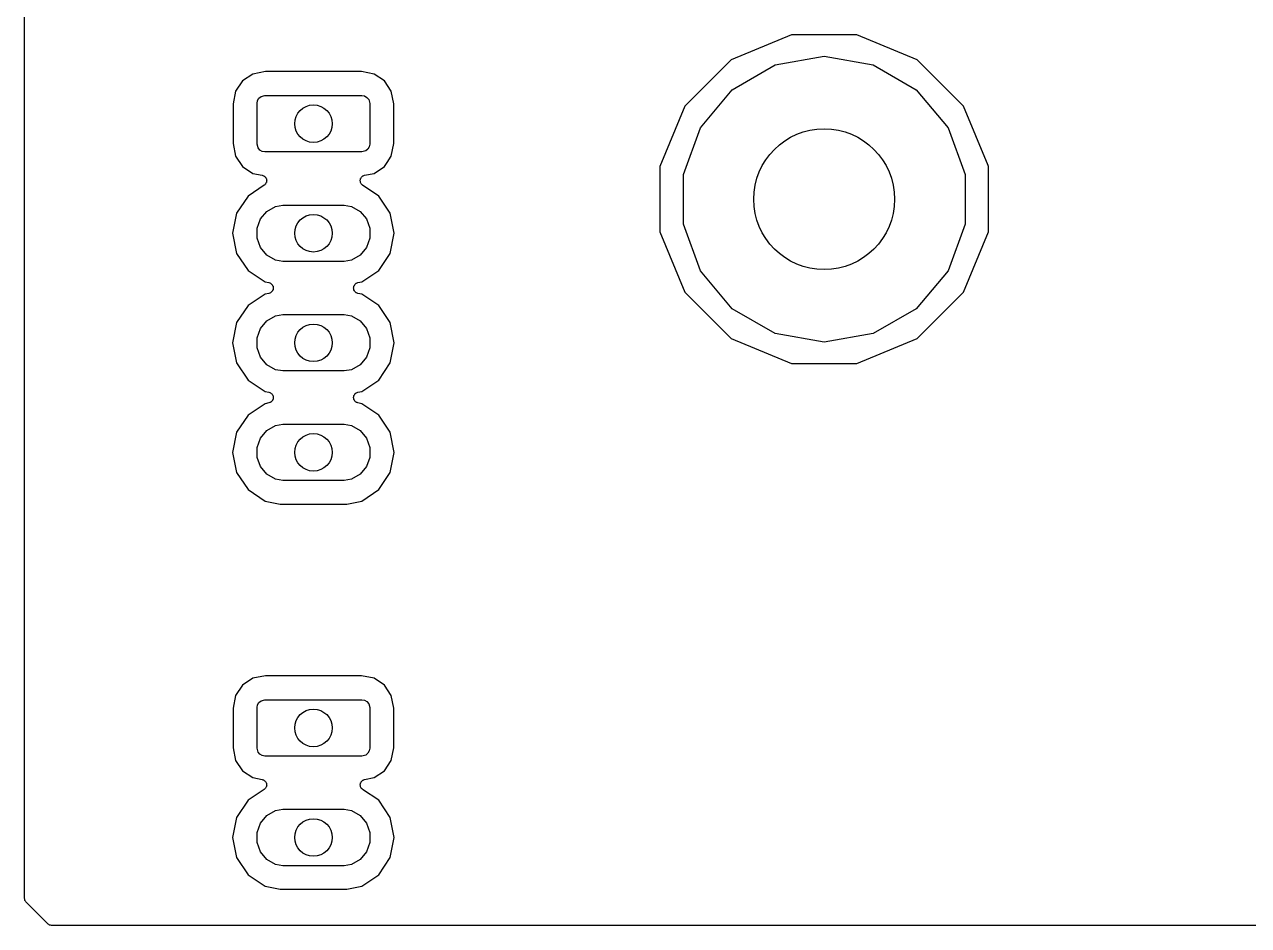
# Model space of a CAD drawing. Extents: x 82 to 161, y -171 to -33.
# Drawn here: x 82.33 to 121.44, y -171.28 to -142.5 of the extents above; entities that cross this region are included whole.
import ezdxf

# ---------------------------------------------------------------- set-up
doc = ezdxf.new("R2010")
doc.units = 0
doc.header["$MEASUREMENT"] = 0
doc.layers.add('BLACK', color=7, linetype='CONTINUOUS')

msp = doc.modelspace()

# ---------------------------------------------------------------- linework, layer by layer
at = {"layer": 'BLACK', "linetype": 'CONTINUOUS'}
for p, q in [((82.334, -170.411), (82.334, -33.6779)), ((106.842, -142.832), (104.913, -143.631)), ((108.931, -142.832), (106.842, -142.832)), ((110.86, -143.631), (108.931, -142.832)), ((106.324, -143.788), (107.886, -143.513)), ((107.886, -143.513), (109.449, -143.788)), ((104.913, -143.631), (103.436, -145.108)), ((104.949, -144.582), (106.324, -143.788)), ((109.449, -143.788), (110.824, -144.582)), ((112.337, -145.108), (110.86, -143.631)), ((89.2995, -144.302), (89.0795, -144.631)), ((89.6287, -144.082), (89.2995, -144.302)), ((90.0342, -144.001), (89.6287, -144.082)), ((93.0998, -144.001), (90.0342, -144.001)), ((93.5053, -144.082), (93.0998, -144.001)), ((93.8345, -144.302), (93.5053, -144.082)), ((94.0545, -144.631), (93.8345, -144.302)), ((89.0795, -144.631), (88.9989, -145.036)), ((94.1351, -145.036), (94.0545, -144.631)), ((103.929, -145.797), (104.949, -144.582)), ((110.824, -144.582), (111.844, -145.797)), ((88.9989, -145.036), (88.9989, -146.302)), ((89.767, -145.019), (89.7821, -144.933)), ((89.767, -146.319), (89.767, -145.019)), ((89.7821, -144.933), (89.8255, -144.858)), ((89.8255, -144.858), (89.892, -144.802)), ((89.892, -144.802), (90.017, -144.769)), ((90.017, -144.769), (93.117, -144.769)), ((93.117, -144.769), (93.2025, -144.784)), ((93.2025, -144.784), (93.2777, -144.827)), ((93.2777, -144.827), (93.3335, -144.894)), ((93.3335, -144.894), (93.367, -145.019)), ((93.367, -145.019), (93.367, -146.319)), ((94.1351, -146.302), (94.1351, -145.036)), ((103.436, -145.108), (102.636, -147.038)), ((113.124, -147.006), (112.337, -145.108)), ((103.386, -147.289), (103.929, -145.797)), ((111.844, -145.797), (112.386, -147.289)), ((88.9989, -146.302), (89.0795, -146.707)), ((89.8005, -146.444), (89.767, -146.319)), ((89.8563, -146.511), (89.8005, -146.444)), ((89.9315, -146.554), (89.8563, -146.511)), ((90.017, -146.569), (89.9315, -146.554)), ((93.117, -146.569), (90.017, -146.569)), ((93.242, -146.536), (93.117, -146.569)), ((93.3085, -146.48), (93.242, -146.536)), ((93.3519, -146.405), (93.3085, -146.48)), ((93.367, -146.319), (93.3519, -146.405)), ((94.0545, -146.707), (94.1351, -146.302)), ((89.0795, -146.707), (89.2995, -147.036)), ((89.2995, -147.036), (89.6287, -147.256)), ((93.5053, -147.256), (93.8345, -147.036)), ((93.8345, -147.036), (93.9219, -146.906)), ((93.9219, -146.906), (94.0545, -146.707)), ((93.9219, -146.906), (93.9219, -146.906)), ((102.636, -147.038), (102.636, -149.126)), ((113.136, -147.038), (113.124, -147.006)), ((113.136, -149.126), (113.136, -147.038)), ((89.6287, -147.256), (89.9315, -147.317)), ((89.9315, -147.317), (89.9528, -147.325)), ((89.9528, -147.325), (89.9748, -147.331)), ((89.9748, -147.331), (89.981, -147.336)), ((89.981, -147.336), (89.9882, -147.339)), ((89.9882, -147.339), (90.0054, -147.354)), ((90.0054, -147.354), (90.0238, -147.367)), ((90.0238, -147.367), (90.0281, -147.374)), ((90.0281, -147.374), (90.0339, -147.379)), ((90.0339, -147.379), (90.0449, -147.399)), ((90.0449, -147.399), (90.0576, -147.418)), ((90.0576, -147.418), (90.0594, -147.425)), ((90.0594, -147.425), (90.0631, -147.432)), ((90.0631, -147.432), (90.0666, -147.455)), ((93.0674, -147.455), (93.0709, -147.432)), ((93.0709, -147.432), (93.0746, -147.425)), ((93.0746, -147.425), (93.0764, -147.418)), ((93.0764, -147.418), (93.0891, -147.399)), ((93.0891, -147.399), (93.1001, -147.379)), ((93.1001, -147.379), (93.1059, -147.374)), ((93.1059, -147.374), (93.1102, -147.367)), ((93.1102, -147.367), (93.1286, -147.354)), ((93.1286, -147.354), (93.1458, -147.339)), ((93.1458, -147.339), (93.153, -147.336)), ((93.153, -147.336), (93.1592, -147.331)), ((93.1592, -147.331), (93.1812, -147.325)), ((93.1812, -147.325), (93.2025, -147.317)), ((93.2025, -147.317), (93.5053, -147.256)), ((103.386, -148.875), (103.386, -147.289)), ((112.386, -147.289), (112.386, -148.875)), ((89.9946, -147.634), (89.4774, -147.979)), ((90.0111, -147.618), (89.9946, -147.634)), ((90.029, -147.604), (90.0111, -147.618)), ((90.033, -147.597), (90.029, -147.604)), ((90.0385, -147.592), (90.033, -147.597)), ((90.0486, -147.571), (90.0385, -147.592)), ((90.0605, -147.552), (90.0486, -147.571)), ((90.062, -147.544), (90.0605, -147.552)), ((90.0654, -147.537), (90.062, -147.544)), ((90.0679, -147.515), (90.0654, -147.537)), ((90.0666, -147.455), (90.072, -147.477)), ((90.0723, -147.492), (90.0679, -147.515)), ((90.072, -147.477), (90.0712, -147.485)), ((90.0712, -147.485), (90.0723, -147.492)), ((93.0617, -147.492), (93.0628, -147.485)), ((93.0661, -147.515), (93.0617, -147.492)), ((93.062, -147.477), (93.0674, -147.455)), ((93.0628, -147.485), (93.062, -147.477)), ((93.0686, -147.537), (93.0661, -147.515)), ((93.072, -147.544), (93.0686, -147.537)), ((93.0735, -147.552), (93.072, -147.544)), ((93.0854, -147.571), (93.0735, -147.552)), ((93.0955, -147.592), (93.0854, -147.571)), ((93.101, -147.597), (93.0955, -147.592)), ((93.105, -147.604), (93.101, -147.597)), ((93.1229, -147.618), (93.105, -147.604)), ((93.1394, -147.634), (93.1229, -147.618)), ((93.6566, -147.979), (93.1394, -147.634)), ((89.4774, -147.979), (89.1127, -148.525)), ((94.0213, -148.525), (93.6566, -147.979)), ((89.1127, -148.525), (88.9847, -149.169)), ((89.8756, -148.712), (90.0796, -148.469)), ((90.0796, -148.469), (90.3544, -148.31)), ((90.3544, -148.31), (90.5883, -148.269)), ((90.5883, -148.269), (92.5457, -148.269)), ((92.5457, -148.269), (92.7796, -148.31)), ((92.7796, -148.31), (93.0544, -148.469)), ((93.0544, -148.469), (93.2584, -148.712)), ((94.1493, -149.169), (94.0213, -148.525)), ((89.767, -149.01), (89.8756, -148.712)), ((93.2584, -148.712), (93.367, -149.01)), ((103.929, -150.367), (103.386, -148.875)), ((112.386, -148.875), (111.844, -150.367)), ((88.9847, -149.169), (89.1127, -149.813)), ((89.767, -149.328), (89.767, -149.01)), ((89.8756, -149.626), (89.767, -149.328)), ((93.367, -149.328), (93.2584, -149.626)), ((93.367, -149.01), (93.367, -149.328)), ((94.0213, -149.813), (94.1493, -149.169)), ((102.636, -149.126), (103.436, -151.056)), ((112.337, -151.056), (113.136, -149.126)), ((90.0796, -149.869), (89.8756, -149.626)), ((93.2584, -149.626), (93.0544, -149.869)), ((89.1127, -149.813), (89.4774, -150.359)), ((90.3544, -150.028), (90.0796, -149.869)), ((90.5883, -150.069), (90.3544, -150.028)), ((92.5457, -150.069), (90.5883, -150.069)), ((92.7796, -150.028), (92.5457, -150.069)), ((93.0544, -149.869), (92.7796, -150.028)), ((93.6566, -150.359), (94.0213, -149.813)), ((89.4774, -150.359), (90.0232, -150.723)), ((93.1108, -150.723), (93.6566, -150.359)), ((104.949, -151.582), (103.929, -150.367)), ((111.844, -150.367), (110.824, -151.582)), ((90.0232, -150.723), (90.1443, -150.747)), ((90.1443, -150.747), (90.1692, -150.757)), ((90.1692, -150.757), (90.1944, -150.766)), ((90.1944, -150.766), (90.1974, -150.768)), ((90.1974, -150.768), (90.201, -150.769)), ((90.201, -150.769), (90.221, -150.787)), ((90.221, -150.787), (90.2418, -150.804)), ((90.2418, -150.804), (90.2438, -150.807)), ((90.2438, -150.807), (90.2467, -150.809)), ((90.2467, -150.809), (90.2595, -150.833)), ((90.2595, -150.833), (90.2733, -150.856)), ((90.2733, -150.856), (90.2741, -150.859)), ((90.2741, -150.859), (90.2759, -150.863)), ((90.2759, -150.863), (90.28, -150.889)), ((90.28, -150.949), (90.2759, -150.975)), ((90.28, -150.889), (90.2852, -150.915)), ((90.2852, -150.923), (90.28, -150.949)), ((90.2852, -150.915), (90.2846, -150.919)), ((90.2846, -150.919), (90.2852, -150.923)), ((92.8488, -150.915), (92.854, -150.889)), ((92.8494, -150.919), (92.8488, -150.915)), ((92.8488, -150.923), (92.8494, -150.919)), ((92.854, -150.949), (92.8488, -150.923)), ((92.854, -150.889), (92.8581, -150.863)), ((92.8581, -150.975), (92.854, -150.949)), ((92.8581, -150.863), (92.8599, -150.859)), ((92.8599, -150.859), (92.8607, -150.856)), ((92.8607, -150.856), (92.8745, -150.833)), ((92.8745, -150.833), (92.8873, -150.809)), ((92.8873, -150.809), (92.8902, -150.807)), ((92.8902, -150.807), (92.8922, -150.804)), ((92.8922, -150.804), (92.913, -150.787)), ((92.913, -150.787), (92.933, -150.769)), ((92.933, -150.769), (92.9366, -150.768)), ((92.9366, -150.768), (92.9396, -150.766)), ((92.9396, -150.766), (92.9648, -150.757)), ((92.9648, -150.757), (92.9897, -150.747)), ((92.9897, -150.747), (93.1108, -150.723)), ((90.0232, -151.115), (89.4774, -151.479)), ((90.1443, -151.091), (90.0232, -151.115)), ((90.1692, -151.081), (90.1443, -151.091)), ((90.1944, -151.072), (90.1692, -151.081)), ((90.1974, -151.07), (90.1944, -151.072)), ((90.201, -151.069), (90.1974, -151.07)), ((90.221, -151.051), (90.201, -151.069)), ((90.2418, -151.034), (90.221, -151.051)), ((90.2438, -151.031), (90.2418, -151.034)), ((90.2467, -151.029), (90.2438, -151.031)), ((90.2595, -151.005), (90.2467, -151.029)), ((90.2733, -150.982), (90.2595, -151.005)), ((90.2741, -150.979), (90.2733, -150.982)), ((90.2759, -150.975), (90.2741, -150.979)), ((92.8599, -150.979), (92.8581, -150.975)), ((92.8607, -150.982), (92.8599, -150.979)), ((92.8745, -151.005), (92.8607, -150.982)), ((92.8873, -151.029), (92.8745, -151.005)), ((92.8902, -151.031), (92.8873, -151.029)), ((92.8922, -151.034), (92.8902, -151.031)), ((92.913, -151.051), (92.8922, -151.034)), ((92.933, -151.069), (92.913, -151.051)), ((92.9366, -151.07), (92.933, -151.069)), ((92.9396, -151.072), (92.9366, -151.07)), ((92.9648, -151.081), (92.9396, -151.072)), ((92.9897, -151.091), (92.9648, -151.081)), ((93.1108, -151.115), (92.9897, -151.091)), ((93.6566, -151.479), (93.1108, -151.115)), ((103.436, -151.056), (104.913, -152.533)), ((110.86, -152.533), (112.337, -151.056)), ((89.4774, -151.479), (89.1127, -152.025)), ((94.0213, -152.025), (93.6566, -151.479)), ((106.324, -152.376), (104.949, -151.582)), ((110.824, -151.582), (109.449, -152.376)), ((89.1127, -152.025), (88.9847, -152.669)), ((89.8756, -152.212), (90.0796, -151.969)), ((90.0796, -151.969), (90.3544, -151.81)), ((90.3544, -151.81), (90.5883, -151.769)), ((90.5883, -151.769), (92.5457, -151.769)), ((92.5457, -151.769), (92.7796, -151.81)), ((92.7796, -151.81), (93.0544, -151.969)), ((93.0544, -151.969), (93.2584, -152.212)), ((94.1493, -152.669), (94.0213, -152.025)), ((89.767, -152.51), (89.8756, -152.212)), ((89.767, -152.828), (89.767, -152.51)), ((93.2584, -152.212), (93.367, -152.51)), ((93.367, -152.51), (93.367, -152.828)), ((107.886, -152.651), (106.324, -152.376)), ((109.449, -152.376), (107.886, -152.651)), ((88.9847, -152.669), (89.1127, -153.313)), ((89.8756, -153.126), (89.767, -152.828)), ((93.367, -152.828), (93.2584, -153.126)), ((94.0213, -153.313), (94.1493, -152.669)), ((104.913, -152.533), (106.842, -153.332)), ((108.931, -153.332), (110.86, -152.533)), ((90.0796, -153.369), (89.8756, -153.126)), ((93.2584, -153.126), (93.0544, -153.369)), ((89.1127, -153.313), (89.4774, -153.859)), ((90.3544, -153.528), (90.0796, -153.369)), ((90.5883, -153.569), (90.3544, -153.528)), ((92.5457, -153.569), (90.5883, -153.569)), ((92.7796, -153.528), (92.5457, -153.569)), ((93.0544, -153.369), (92.7796, -153.528)), ((93.6566, -153.859), (94.0213, -153.313)), ((106.842, -153.332), (108.931, -153.332)), ((89.4774, -153.859), (90.0232, -154.223)), ((93.1108, -154.223), (93.6566, -153.859)), ((90.0232, -154.223), (90.1443, -154.247)), ((90.1443, -154.247), (90.1692, -154.257)), ((90.1692, -154.257), (90.1944, -154.266)), ((90.1944, -154.266), (90.1974, -154.268)), ((90.1974, -154.268), (90.201, -154.269)), ((90.201, -154.269), (90.221, -154.287)), ((90.221, -154.287), (90.2418, -154.304)), ((90.2418, -154.304), (90.2438, -154.307)), ((90.2438, -154.307), (90.2467, -154.309)), ((90.2467, -154.309), (90.2595, -154.333)), ((90.2595, -154.333), (90.2733, -154.356)), ((90.2733, -154.482), (90.2595, -154.505)), ((90.2733, -154.356), (90.2741, -154.359)), ((90.2741, -154.479), (90.2733, -154.482)), ((90.2741, -154.359), (90.2759, -154.363)), ((90.2759, -154.475), (90.2741, -154.479)), ((90.2759, -154.363), (90.28, -154.389)), ((90.28, -154.449), (90.2759, -154.475)), ((90.28, -154.389), (90.2852, -154.415)), ((90.2852, -154.423), (90.28, -154.449)), ((90.2852, -154.415), (90.2846, -154.419)), ((90.2846, -154.419), (90.2852, -154.423)), ((92.8488, -154.415), (92.854, -154.389)), ((92.8494, -154.419), (92.8488, -154.415)), ((92.8488, -154.423), (92.8494, -154.419)), ((92.854, -154.449), (92.8488, -154.423)), ((92.854, -154.389), (92.8581, -154.363)), ((92.8581, -154.475), (92.854, -154.449)), ((92.8581, -154.363), (92.8599, -154.359)), ((92.8599, -154.479), (92.8581, -154.475)), ((92.8599, -154.359), (92.8607, -154.356)), ((92.8607, -154.482), (92.8599, -154.479)), ((92.8607, -154.356), (92.8745, -154.333)), ((92.8745, -154.505), (92.8607, -154.482)), ((92.8745, -154.333), (92.8873, -154.309)), ((92.8873, -154.309), (92.8902, -154.307)), ((92.8902, -154.307), (92.8922, -154.304)), ((92.8922, -154.304), (92.913, -154.287)), ((92.913, -154.287), (92.933, -154.269)), ((92.933, -154.269), (92.9366, -154.268)), ((92.9366, -154.268), (92.9396, -154.266)), ((92.9396, -154.266), (92.9648, -154.257)), ((92.9648, -154.257), (92.9897, -154.247)), ((92.9897, -154.247), (93.1108, -154.223)), ((90.0232, -154.615), (89.4774, -154.979)), ((90.1443, -154.591), (90.0232, -154.615)), ((90.1692, -154.581), (90.1443, -154.591)), ((90.1944, -154.572), (90.1692, -154.581)), ((90.1974, -154.57), (90.1944, -154.572)), ((90.201, -154.569), (90.1974, -154.57)), ((90.221, -154.551), (90.201, -154.569)), ((90.2418, -154.534), (90.221, -154.551)), ((90.2438, -154.531), (90.2418, -154.534)), ((90.2467, -154.529), (90.2438, -154.531)), ((90.2595, -154.505), (90.2467, -154.529)), ((92.8873, -154.529), (92.8745, -154.505)), ((92.8902, -154.531), (92.8873, -154.529)), ((92.8922, -154.534), (92.8902, -154.531)), ((92.913, -154.551), (92.8922, -154.534)), ((92.933, -154.569), (92.913, -154.551)), ((92.9366, -154.57), (92.933, -154.569)), ((92.9396, -154.572), (92.9366, -154.57)), ((92.9648, -154.581), (92.9396, -154.572)), ((92.9897, -154.591), (92.9648, -154.581)), ((93.1108, -154.615), (92.9897, -154.591)), ((93.6566, -154.979), (93.1108, -154.615)), ((89.4774, -154.979), (89.1127, -155.525)), ((94.0213, -155.525), (93.6566, -154.979)), ((89.1127, -155.525), (88.9847, -156.169)), ((89.8756, -155.712), (90.0796, -155.469)), ((90.0796, -155.469), (90.3544, -155.31)), ((90.3544, -155.31), (90.5883, -155.269)), ((90.5883, -155.269), (92.5457, -155.269)), ((92.5457, -155.269), (92.7796, -155.31)), ((92.7796, -155.31), (93.0544, -155.469)), ((93.0544, -155.469), (93.2584, -155.712)), ((94.1493, -156.169), (94.0213, -155.525)), ((89.767, -156.01), (89.8756, -155.712)), ((89.767, -156.328), (89.767, -156.01)), ((93.2584, -155.712), (93.367, -156.01)), ((93.367, -156.01), (93.367, -156.328)), ((88.9847, -156.169), (89.1127, -156.813)), ((89.8756, -156.626), (89.767, -156.328)), ((93.367, -156.328), (93.2584, -156.626)), ((94.0213, -156.813), (94.1493, -156.169)), ((89.1127, -156.813), (89.4774, -157.359)), ((90.0796, -156.869), (89.8756, -156.626)), ((93.2584, -156.626), (93.0544, -156.869)), ((93.6566, -157.359), (94.0213, -156.813)), ((90.3544, -157.028), (90.0796, -156.869)), ((90.5883, -157.069), (90.3544, -157.028)), ((92.5457, -157.069), (90.5883, -157.069)), ((92.7796, -157.028), (92.5457, -157.069)), ((93.0544, -156.869), (92.7796, -157.028)), ((89.4774, -157.359), (90.0232, -157.723)), ((93.1108, -157.723), (93.6566, -157.359)), ((90.0232, -157.723), (90.5045, -157.819)), ((90.5045, -157.819), (92.6295, -157.819)), ((92.6295, -157.819), (93.1108, -157.723)), ((89.6287, -163.386), (89.2995, -163.606)), ((90.0342, -163.305), (89.6287, -163.386)), ((93.0998, -163.305), (90.0342, -163.305)), ((93.5053, -163.386), (93.0998, -163.305)), ((93.8345, -163.606), (93.5053, -163.386)), ((89.2995, -163.606), (89.0795, -163.935)), ((94.0545, -163.935), (93.8345, -163.606)), ((89.0795, -163.935), (88.9989, -164.34)), ((89.767, -164.323), (89.7821, -164.237)), ((89.7821, -164.237), (89.8255, -164.162)), ((89.8255, -164.162), (89.892, -164.106)), ((89.892, -164.106), (90.017, -164.073)), ((90.017, -164.073), (93.117, -164.073)), ((93.117, -164.073), (93.2025, -164.088)), ((93.2025, -164.088), (93.2777, -164.131)), ((93.2777, -164.131), (93.3335, -164.198)), ((93.3335, -164.198), (93.367, -164.323)), ((94.1351, -164.34), (94.0545, -163.935)), ((88.9989, -164.34), (88.9989, -165.606)), ((89.767, -165.623), (89.767, -164.323)), ((93.367, -164.323), (93.367, -165.623)), ((94.1351, -165.606), (94.1351, -164.34)), ((88.9989, -165.606), (89.0795, -166.011)), ((89.8005, -165.748), (89.767, -165.623)), ((89.8563, -165.815), (89.8005, -165.748)), ((89.9315, -165.858), (89.8563, -165.815)), ((93.3085, -165.784), (93.242, -165.84)), ((93.3519, -165.709), (93.3085, -165.784)), ((93.367, -165.623), (93.3519, -165.709)), ((94.0545, -166.011), (94.1351, -165.606)), ((89.0795, -166.011), (89.2995, -166.34)), ((90.017, -165.873), (89.9315, -165.858)), ((93.117, -165.873), (90.017, -165.873)), ((93.242, -165.84), (93.117, -165.873)), ((93.8345, -166.34), (94.0545, -166.011)), ((89.2995, -166.34), (89.6287, -166.56)), ((89.6287, -166.56), (89.9315, -166.621)), ((93.2025, -166.621), (93.5053, -166.56)), ((93.5053, -166.56), (93.8345, -166.34)), ((89.9946, -166.938), (89.4774, -167.283)), ((89.9315, -166.621), (89.9528, -166.629)), ((89.9528, -166.629), (89.9748, -166.635)), ((89.9748, -166.635), (89.981, -166.64)), ((89.981, -166.64), (89.9882, -166.643)), ((89.9882, -166.643), (90.0054, -166.658)), ((90.0111, -166.922), (89.9946, -166.938)), ((90.0054, -166.658), (90.0238, -166.671)), ((90.029, -166.908), (90.0111, -166.922)), ((90.0238, -166.671), (90.0281, -166.678)), ((90.0281, -166.678), (90.0339, -166.683)), ((90.033, -166.901), (90.029, -166.908)), ((90.0385, -166.896), (90.033, -166.901)), ((90.0339, -166.683), (90.0449, -166.703)), ((90.0486, -166.875), (90.0385, -166.896)), ((90.0449, -166.703), (90.0576, -166.722)), ((90.0605, -166.856), (90.0486, -166.875)), ((90.0576, -166.722), (90.0594, -166.729)), ((90.0594, -166.729), (90.0631, -166.736)), ((90.062, -166.848), (90.0605, -166.856)), ((90.0654, -166.841), (90.062, -166.848)), ((90.0631, -166.736), (90.0666, -166.759)), ((90.0679, -166.819), (90.0654, -166.841)), ((90.0666, -166.759), (90.072, -166.781)), ((90.0723, -166.796), (90.0679, -166.819)), ((90.072, -166.781), (90.0712, -166.789)), ((90.0712, -166.789), (90.0723, -166.796)), ((93.0617, -166.796), (93.0628, -166.789)), ((93.0661, -166.819), (93.0617, -166.796)), ((93.062, -166.781), (93.0674, -166.759)), ((93.0628, -166.789), (93.062, -166.781)), ((93.0686, -166.841), (93.0661, -166.819)), ((93.0674, -166.759), (93.0709, -166.736)), ((93.072, -166.848), (93.0686, -166.841)), ((93.0709, -166.736), (93.0746, -166.729)), ((93.0735, -166.856), (93.072, -166.848)), ((93.0854, -166.875), (93.0735, -166.856)), ((93.0746, -166.729), (93.0764, -166.722)), ((93.0764, -166.722), (93.0891, -166.703)), ((93.0955, -166.896), (93.0854, -166.875)), ((93.0891, -166.703), (93.1001, -166.683)), ((93.101, -166.901), (93.0955, -166.896)), ((93.1001, -166.683), (93.1059, -166.678)), ((93.105, -166.908), (93.101, -166.901)), ((93.1229, -166.922), (93.105, -166.908)), ((93.1059, -166.678), (93.1102, -166.671)), ((93.1102, -166.671), (93.1286, -166.658)), ((93.1394, -166.938), (93.1229, -166.922)), ((93.1286, -166.658), (93.1458, -166.643)), ((93.6566, -167.283), (93.1394, -166.938)), ((93.1458, -166.643), (93.153, -166.64)), ((93.153, -166.64), (93.1592, -166.635)), ((93.1592, -166.635), (93.1812, -166.629)), ((93.1812, -166.629), (93.2025, -166.621)), ((89.4774, -167.283), (89.1127, -167.829)), ((94.0213, -167.829), (93.6566, -167.283)), ((89.8756, -168.016), (90.0796, -167.773)), ((90.0796, -167.773), (90.3544, -167.614)), ((90.3544, -167.614), (90.5883, -167.573)), ((90.5883, -167.573), (92.5457, -167.573)), ((92.5457, -167.573), (92.7796, -167.614)), ((92.7796, -167.614), (93.0544, -167.773)), ((93.0544, -167.773), (93.2584, -168.016)), ((89.1127, -167.829), (88.9847, -168.473)), ((89.767, -168.314), (89.8756, -168.016)), ((93.2584, -168.016), (93.367, -168.314)), ((94.1493, -168.473), (94.0213, -167.829)), ((88.9847, -168.473), (89.1127, -169.117)), ((89.767, -168.632), (89.767, -168.314)), ((93.367, -168.314), (93.367, -168.632)), ((94.0213, -169.117), (94.1493, -168.473)), ((89.8756, -168.93), (89.767, -168.632)), ((90.0796, -169.173), (89.8756, -168.93)), ((93.2584, -168.93), (93.0544, -169.173)), ((93.367, -168.632), (93.2584, -168.93)), ((89.1127, -169.117), (89.4774, -169.663)), ((90.3544, -169.332), (90.0796, -169.173)), ((90.5883, -169.373), (90.3544, -169.332)), ((92.7796, -169.332), (92.5457, -169.373)), ((93.0544, -169.173), (92.7796, -169.332)), ((93.6566, -169.663), (94.0213, -169.117)), ((89.4774, -169.663), (90.0232, -170.027)), ((92.5457, -169.373), (90.5883, -169.373)), ((93.1108, -170.027), (93.6566, -169.663)), ((90.0232, -170.027), (90.5045, -170.123)), ((90.5045, -170.123), (92.6295, -170.123)), ((92.6295, -170.123), (93.1108, -170.027)), ((82.3353, -170.419), (82.334, -170.411)), ((82.3347, -170.426), (82.3353, -170.419)), ((82.3406, -170.448), (82.3347, -170.426)), ((82.3446, -170.471), (82.3406, -170.448)), ((82.3484, -170.478), (82.3446, -170.471)), ((82.3504, -170.485), (82.3484, -170.478)), ((82.3635, -170.504), (82.3504, -170.485)), ((82.3749, -170.524), (82.3635, -170.504)), ((82.3808, -170.529), (82.3749, -170.524)), ((82.3853, -170.535), (82.3808, -170.529)), ((83.0841, -171.234), (82.3853, -170.535)), ((83.0904, -171.238), (83.0841, -171.234)), ((83.0954, -171.244), (83.0904, -171.238)), ((83.1152, -171.255), (83.0954, -171.244)), ((83.1339, -171.269), (83.1152, -171.255)), ((83.1413, -171.271), (83.1339, -171.269)), ((83.148, -171.274), (83.1413, -171.271)), ((83.1705, -171.278), (83.148, -171.274)), ((83.1926, -171.284), (83.1705, -171.278)), ((83.2003, -171.284), (83.1926, -171.284)), ((83.2079, -171.285), (83.2003, -171.284)), ((159.68, -171.285), (83.2079, -171.285))]:
    msp.add_line(p, q, dxfattribs=at)
at = {"layer": 'BLACK'}
for centre, radius in [((91.567, -145.669), 0.6), ((107.886, -148.082), 2.25), ((91.567, -149.169), 0.6), ((91.567, -152.669), 0.6), ((91.567, -156.169), 0.6), ((91.567, -164.973), 0.6), ((91.567, -168.473), 0.6)]:
    msp.add_circle(centre, radius, dxfattribs=at)

doc.saveas('drawing.dxf')
